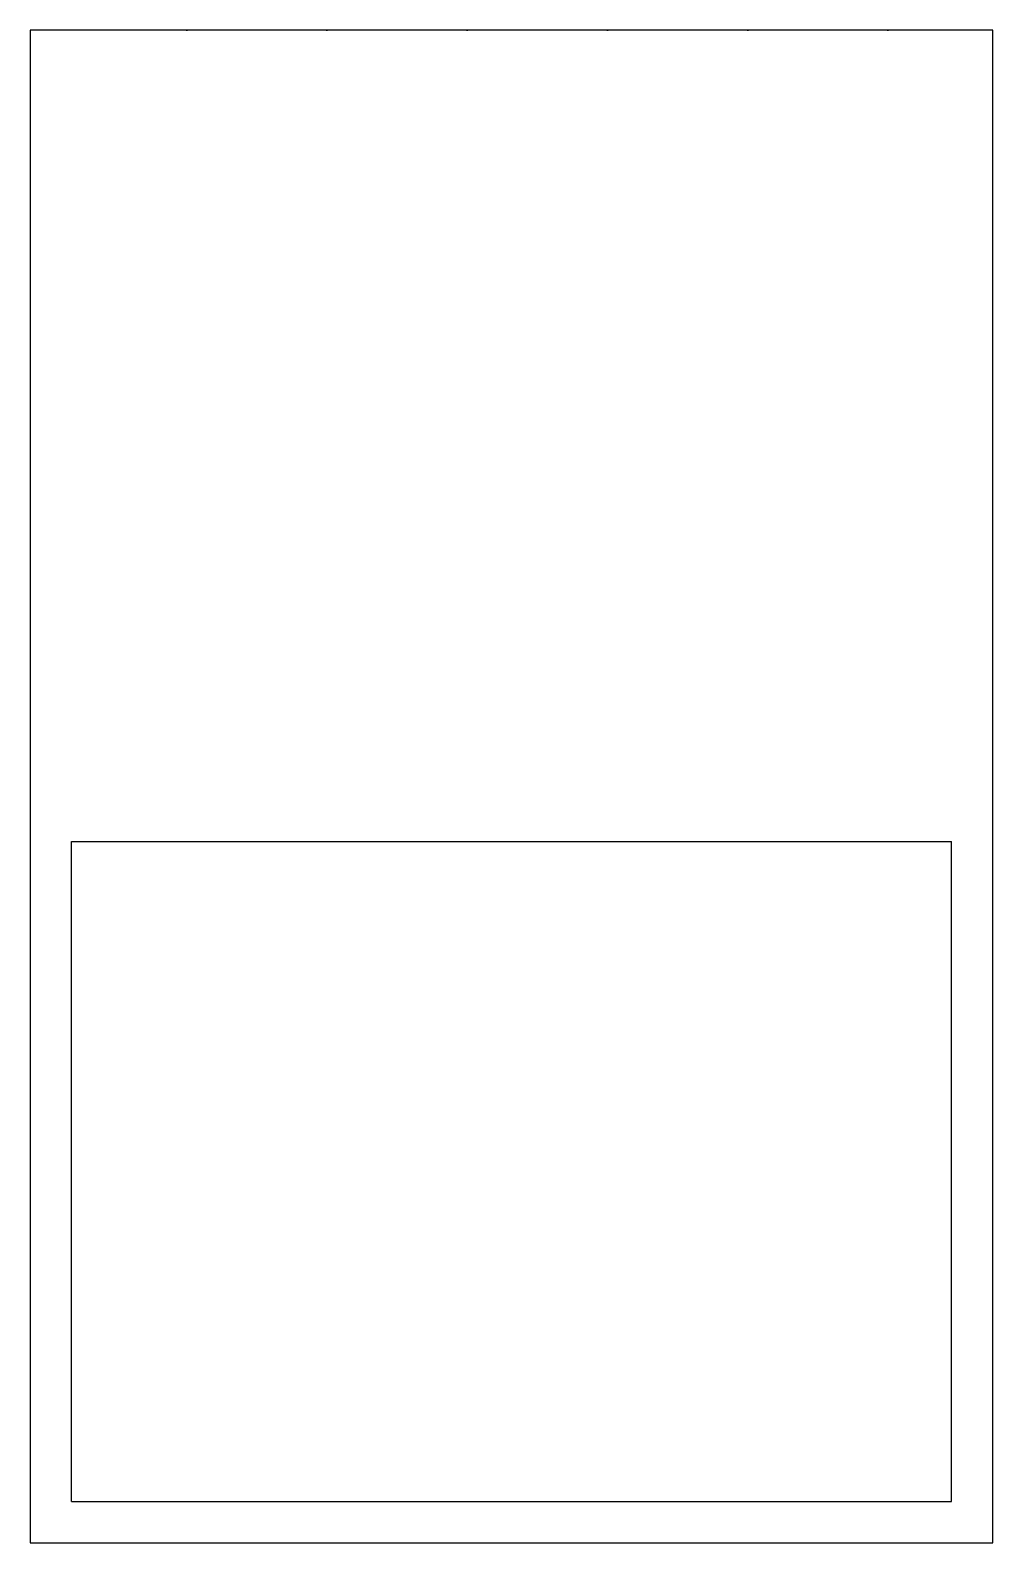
# Model space of a CAD drawing. Header units: millimetres. Extents: x 32 to 208, y -18 to 258.
import ezdxf

# ---------------------------------------------------------------- set-up
doc = ezdxf.new("R2010")
doc.units = ezdxf.units.MM
doc.linetypes.add('DASHDOT', pattern=[25.4, 12.7, -6.35, 0, -6.35])
doc.layers.get('0').update_dxf_attribs({"lineweight": 25, "true_color": 0xffffff})
doc.layers.add('_construction', color=1, linetype='DASHDOT', lineweight=25, true_color=0xff0000)
doc.layers.add('Table', color=14, linetype='Continuous', lineweight=25, true_color=0x800000)

msp = doc.modelspace()

# ---------------------------------------------------------------- linework, layer by layer
for p, q in [((40, -10), (40, 110)), ((40, 110), (200, 110)), ((200, -10), (200, 110)), ((40, -10), (200, -10))]:
    msp.add_line(p, q)
at = {"layer": '_construction'}
msp.add_line((207.5, 257.5), (32.5, 257.5), dxfattribs=at)
at = {"layer": 'Table'}
for p, q in [((207.5, 257.5), (32.5, 257.5)), ((32.5, 257.5), (32.5, -17.5)), ((207.5, -17.5), (207.5, 257.5)), ((32.5, -17.5), (207.5, -17.5))]:
    msp.add_line(p, q, dxfattribs=at)

doc.saveas('drawing.dxf')
